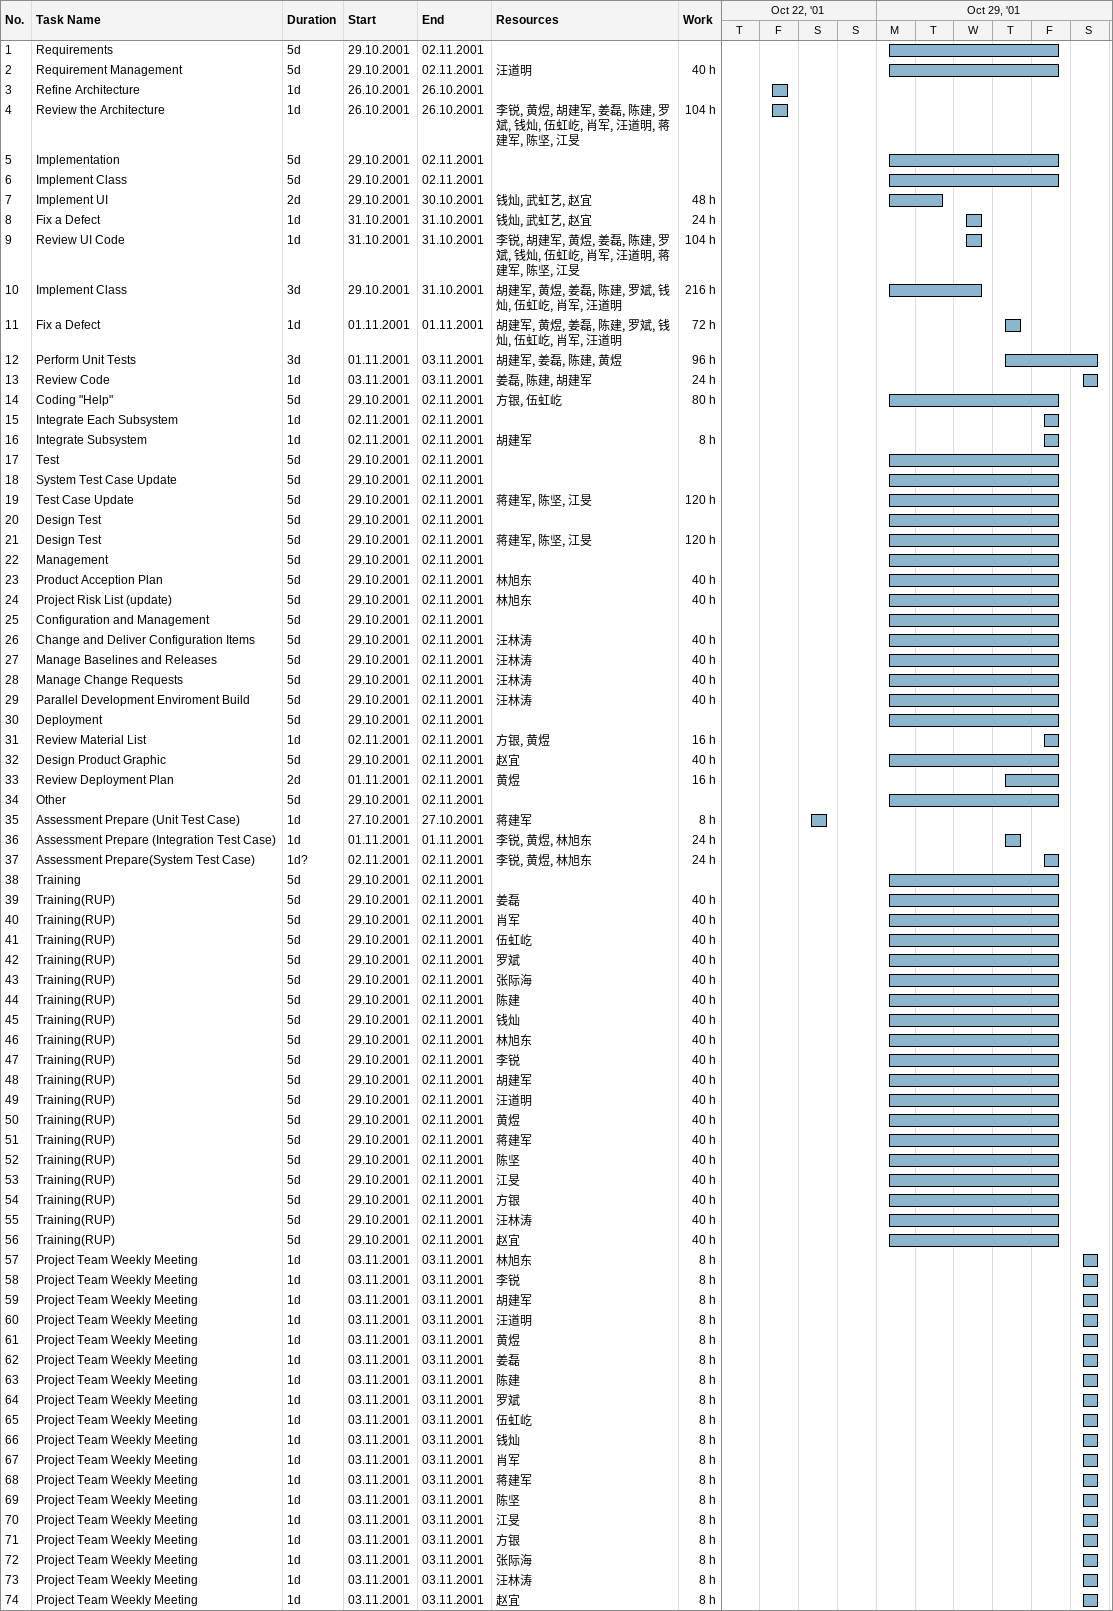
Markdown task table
| ID | Task | Duration | Start | Finish | Resources | Work (h) |
|---|---|---|---|---|---|---|
| 1 | Requirements | 5d | 2001-10-29 | 2001-11-02 |  |  |
| 2 | Requirement Management | 5d | 2001-10-29 | 2001-11-02 | 汪道明 | 40 |
| 3 | Refine Architecture | 1d | 2001-10-26 | 2001-10-26 |  |  |
| 4 | Review the Architecture | 1d | 2001-10-26 | 2001-10-26 | 李锐, 黄煜, 胡建军, 姜磊, 陈建, 罗斌, 钱灿, 伍虹屹, 肖军, 汪道明, 蒋建军, 陈坚, 江旻 | 104 |
| 5 | Implementation | 5d | 2001-10-29 | 2001-11-02 |  |  |
| 6 | Implement Class | 5d | 2001-10-29 | 2001-11-02 |  |  |
| 7 | Implement UI | 2d | 2001-10-29 | 2001-10-30 | 钱灿, 武虹艺, 赵宜 | 48 |
| 8 | Fix a Defect | 1d | 2001-10-31 | 2001-10-31 | 钱灿, 武虹艺, 赵宜 | 24 |
| 9 | Review UI Code | 1d | 2001-10-31 | 2001-10-31 | 李锐, 胡建军, 黄煜, 姜磊, 陈建, 罗斌, 钱灿, 伍虹屹, 肖军, 汪道明, 蒋建军, 陈坚, 江旻 | 104 |
| 10 | Implement Class | 3d | 2001-10-29 | 2001-10-31 | 胡建军, 黄煜, 姜磊, 陈建, 罗斌, 钱灿, 伍虹屹, 肖军, 汪道明 | 216 |
| 11 | Fix a Defect | 1d | 2001-11-01 | 2001-11-01 | 胡建军, 黄煜, 姜磊, 陈建, 罗斌, 钱灿, 伍虹屹, 肖军, 汪道明 | 72 |
| 12 | Perform Unit Tests | 3d | 2001-11-01 | 2001-11-03 | 胡建军, 姜磊, 陈建, 黄煜 | 96 |
| 13 | Review Code | 1d | 2001-11-03 | 2001-11-03 | 姜磊, 陈建, 胡建军 | 24 |
| 14 | Coding "Help" | 5d | 2001-10-29 | 2001-11-02 | 方银, 伍虹屹 | 80 |
| 15 | Integrate Each Subsystem | 1d | 2001-11-02 | 2001-11-02 |  |  |
| 16 | Integrate Subsystem | 1d | 2001-11-02 | 2001-11-02 | 胡建军 | 8 |
| 17 | Test | 5d | 2001-10-29 | 2001-11-02 |  |  |
| 18 | System Test Case Update | 5d | 2001-10-29 | 2001-11-02 |  |  |
| 19 | Test Case Update | 5d | 2001-10-29 | 2001-11-02 | 蒋建军, 陈坚, 江旻 | 120 |
| 20 | Design Test | 5d | 2001-10-29 | 2001-11-02 |  |  |
| 21 | Design Test | 5d | 2001-10-29 | 2001-11-02 | 蒋建军, 陈坚, 江旻 | 120 |
| 22 | Management | 5d | 2001-10-29 | 2001-11-02 |  |  |
| 23 | Product Acception Plan | 5d | 2001-10-29 | 2001-11-02 | 林旭东 | 40 |
| 24 | Project Risk List (update) | 5d | 2001-10-29 | 2001-11-02 | 林旭东 | 40 |
| 25 | Configuration and Management | 5d | 2001-10-29 | 2001-11-02 |  |  |
| 26 | Change and Deliver Configuration Items | 5d | 2001-10-29 | 2001-11-02 | 汪林涛 | 40 |
| 27 | Manage Baselines and Releases | 5d | 2001-10-29 | 2001-11-02 | 汪林涛 | 40 |
| 28 | Manage Change Requests | 5d | 2001-10-29 | 2001-11-02 | 汪林涛 | 40 |
| 29 | Parallel Development Enviroment Build | 5d | 2001-10-29 | 2001-11-02 | 汪林涛 | 40 |
| 30 | Deployment | 5d | 2001-10-29 | 2001-11-02 |  |  |
| 31 | Review Material List | 1d | 2001-11-02 | 2001-11-02 | 方银, 黄煜 | 16 |
| 32 | Design Product Graphic | 5d | 2001-10-29 | 2001-11-02 | 赵宜 | 40 |
| 33 | Review Deployment Plan | 2d | 2001-11-01 | 2001-11-02 | 黄煜 | 16 |
| 34 | Other | 5d | 2001-10-29 | 2001-11-02 |  |  |
| 35 | Assessment Prepare (Unit Test Case) | 1d | 2001-10-27 | 2001-10-27 | 蒋建军 | 8 |
| 36 | Assessment Prepare (Integration Test Case) | 1d | 2001-11-01 | 2001-11-01 | 李锐, 黄煜, 林旭东 | 24 |
| 37 | Assessment Prepare(System Test Case) | 1d? | 2001-11-02 | 2001-11-02 | 李锐, 黄煜, 林旭东 | 24 |
| 38 | Training | 5d | 2001-10-29 | 2001-11-02 |  |  |
| 39 | Training(RUP) | 5d | 2001-10-29 | 2001-11-02 | 姜磊 | 40 |
| 40 | Training(RUP) | 5d | 2001-10-29 | 2001-11-02 | 肖军 | 40 |
| 41 | Training(RUP) | 5d | 2001-10-29 | 2001-11-02 | 伍虹屹 | 40 |
| 42 | Training(RUP) | 5d | 2001-10-29 | 2001-11-02 | 罗斌 | 40 |
| 43 | Training(RUP) | 5d | 2001-10-29 | 2001-11-02 | 张际海 | 40 |
| 44 | Training(RUP) | 5d | 2001-10-29 | 2001-11-02 | 陈建 | 40 |
| 45 | Training(RUP) | 5d | 2001-10-29 | 2001-11-02 | 钱灿 | 40 |
| 46 | Training(RUP) | 5d | 2001-10-29 | 2001-11-02 | 林旭东 | 40 |
| 47 | Training(RUP) | 5d | 2001-10-29 | 2001-11-02 | 李锐 | 40 |
| 48 | Training(RUP) | 5d | 2001-10-29 | 2001-11-02 | 胡建军 | 40 |
| 49 | Training(RUP) | 5d | 2001-10-29 | 2001-11-02 | 汪道明 | 40 |
| 50 | Training(RUP) | 5d | 2001-10-29 | 2001-11-02 | 黄煜 | 40 |
| 51 | Training(RUP) | 5d | 2001-10-29 | 2001-11-02 | 蒋建军 | 40 |
| 52 | Training(RUP) | 5d | 2001-10-29 | 2001-11-02 | 陈坚 | 40 |
| 53 | Training(RUP) | 5d | 2001-10-29 | 2001-11-02 | 江旻 | 40 |
| 54 | Training(RUP) | 5d | 2001-10-29 | 2001-11-02 | 方银 | 40 |
| 55 | Training(RUP) | 5d | 2001-10-29 | 2001-11-02 | 汪林涛 | 40 |
| 56 | Training(RUP) | 5d | 2001-10-29 | 2001-11-02 | 赵宜 | 40 |
| 57 | Project Team Weekly Meeting | 1d | 2001-11-03 | 2001-11-03 | 林旭东 | 8 |
| 58 | Project Team Weekly Meeting | 1d | 2001-11-03 | 2001-11-03 | 李锐 | 8 |
| 59 | Project Team Weekly Meeting | 1d | 2001-11-03 | 2001-11-03 | 胡建军 | 8 |
| 60 | Project Team Weekly Meeting | 1d | 2001-11-03 | 2001-11-03 | 汪道明 | 8 |
| 61 | Project Team Weekly Meeting | 1d | 2001-11-03 | 2001-11-03 | 黄煜 | 8 |
| 62 | Project Team Weekly Meeting | 1d | 2001-11-03 | 2001-11-03 | 姜磊 | 8 |
| 63 | Project Team Weekly Meeting | 1d | 2001-11-03 | 2001-11-03 | 陈建 | 8 |
| 64 | Project Team Weekly Meeting | 1d | 2001-11-03 | 2001-11-03 | 罗斌 | 8 |
| 65 | Project Team Weekly Meeting | 1d | 2001-11-03 | 2001-11-03 | 伍虹屹 | 8 |
| 66 | Project Team Weekly Meeting | 1d | 2001-11-03 | 2001-11-03 | 钱灿 | 8 |
| 67 | Project Team Weekly Meeting | 1d | 2001-11-03 | 2001-11-03 | 肖军 | 8 |
| 68 | Project Team Weekly Meeting | 1d | 2001-11-03 | 2001-11-03 | 蒋建军 | 8 |
| 69 | Project Team Weekly Meeting | 1d | 2001-11-03 | 2001-11-03 | 陈坚 | 8 |
| 70 | Project Team Weekly Meeting | 1d | 2001-11-03 | 2001-11-03 | 江旻 | 8 |
| 71 | Project Team Weekly Meeting | 1d | 2001-11-03 | 2001-11-03 | 方银 | 8 |
| 72 | Project Team Weekly Meeting | 1d | 2001-11-03 | 2001-11-03 | 张际海 | 8 |
| 73 | Project Team Weekly Meeting | 1d | 2001-11-03 | 2001-11-03 | 汪林涛 | 8 |
| 74 | Project Team Weekly Meeting | 1d | 2001-11-03 | 2001-11-03 | 赵宜 | 8 |
